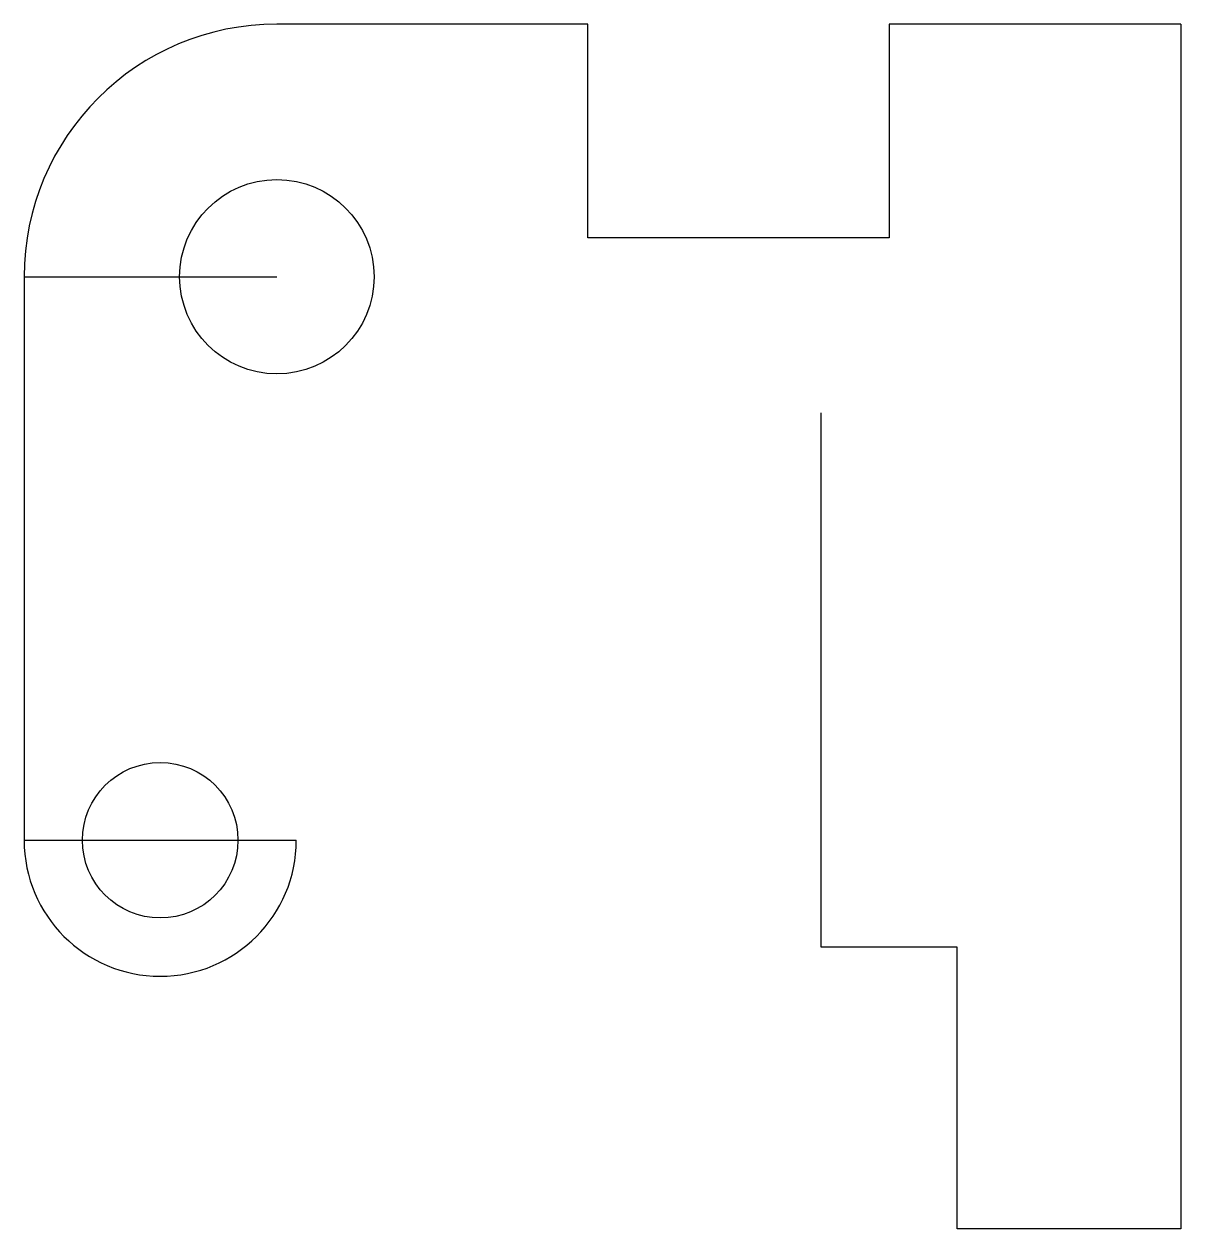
# Model space of a CAD drawing. Header units: inches. Extents: x 128 to 247, y 84 to 208.
import ezdxf

# ---------------------------------------------------------------- set-up
doc = ezdxf.new("R2010")
doc.units = ezdxf.units.IN
doc.header["$MEASUREMENT"] = 0

msp = doc.modelspace()

# ---------------------------------------------------------------- linework, layer by layer
for p, q in [((185.9, 207.88), (153.9, 207.88)), ((185.9, 185.88), (185.9, 207.88)), ((246.9, 207.88), (216.9, 207.88)), ((216.9, 207.88), (216.9, 185.88)), ((246.9, 207.88), (246.9, 83.88)), ((216.9, 185.88), (185.9, 185.88)), ((127.9, 181.88), (127.9, 123.88)), ((127.9, 181.88), (153.9, 181.88)), ((209.9, 112.88), (209.9, 167.88)), ((127.9, 123.88), (155.9, 123.88)), ((223.9, 112.88), (209.9, 112.88)), ((223.9, 83.88), (223.9, 112.88)), ((246.9, 83.88), (223.9, 83.88))]:
    msp.add_line(p, q)
for centre, radius in [((153.9, 181.88), 10), ((141.9, 123.88), 8)]:
    msp.add_circle(centre, radius)
for centre, radius, start, end in [((153.9, 181.88), 26, 90, 180), ((141.9, 123.88), 14, 180, 0)]:
    msp.add_arc(centre, radius, start, end)

doc.saveas('drawing.dxf')
